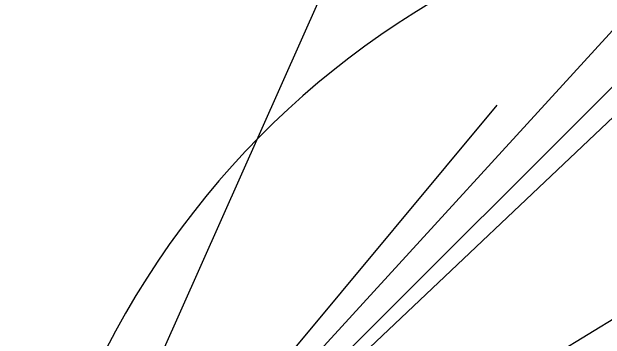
# Model space of a CAD drawing. Header units: metres. Extents: x -22 to 77824, y -11323 to 77824.
# Drawn here: x -22 to 7309, y 4278 to 8327 of the extents above; entities that cross this region are included whole.
import ezdxf

# ---------------------------------------------------------------- set-up
doc = ezdxf.new("R2010")
doc.units = ezdxf.units.M

msp = doc.modelspace()

# ---------------------------------------------------------------- linework, layer by layer
at = {"layer": 'MCD_Layer_0'}
for p in [(65536.047518, 65536.04739), (40402.648807, 38318.586307), (27779.886903, 30404.449403), (5964.139695, 13392.287202), (13392.287202, 8183.870163), (5971.034226, 7172.397507)]:
    msp.add_line(p, (0, 0), dxfattribs=at)
msp.add_arc((10613.615327, -686.794313), 10635.812933, 176.297621, 159.90383, dxfattribs=at)
at = {"layer": 'MCD_Layer_1'}
msp.add_line((77824.047518, 77824.04739), (0, 0), dxfattribs=at)

doc.saveas('drawing.dxf')
